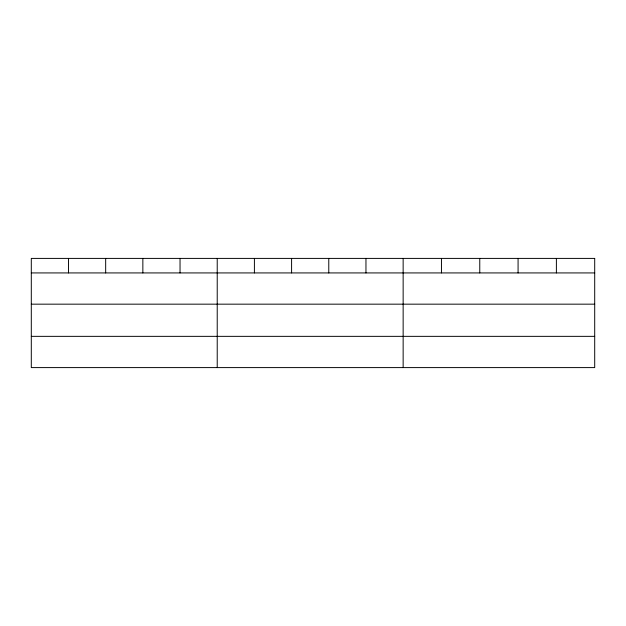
<?xml version="1.0" encoding="UTF-8"?>
<svg xmlns="http://www.w3.org/2000/svg" width="626" height="626" viewBox="0 0 626 626"><rect width="100%" height="100%" fill="white"/><g stroke="black" fill="none" stroke-linecap="round" stroke-linejoin="round"><path stroke-width="0.94" d="M31.3 272.928L594.7 272.928M31.3 304.166L594.7 304.166M31.3 336.35L594.7 336.35M556.389 258.405L556.389 272.928M518.078 258.405L518.078 272.928M479.766 258.405L479.766 272.928M441.455 258.405L441.455 272.928M403.144 258.405L403.144 367.595M365.96 258.405L365.96 272.928M328.775 258.405L328.775 272.928M291.591 258.405L291.591 272.928M254.406 258.405L254.406 272.928M217.222 258.405L217.222 367.595M180.038 258.405L180.038 272.928M142.853 258.405L142.853 272.928M105.669 258.405L105.669 272.928M68.484 258.405L68.484 272.928M594.7 258.405L31.3 258.405L31.3 367.595L594.7 367.595L594.7 258.405"/></g></svg>
